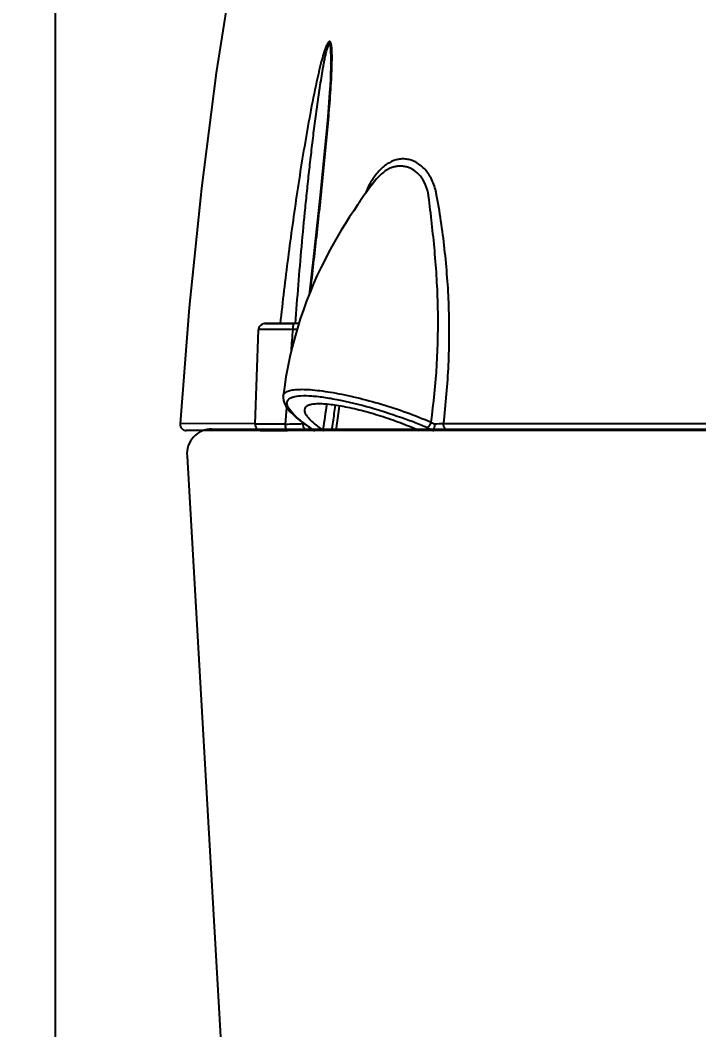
# Model space of a CAD drawing. Extents: x 2340 to 8415, y -46 to 2482.
# Drawn here: x 5773.8 to 5882.8, y 584.8 to 747.2 of the extents above; entities that cross this region are included whole.
import ezdxf

# ---------------------------------------------------------------- set-up
doc = ezdxf.new("R2010")
doc.units = 0
doc.header["$LTSCALE"] = 20
doc.header["$MEASUREMENT"] = 0
doc.layers.get('0').update_dxf_attribs({"linetype": 'CONTINUOUS'})
doc.layers.get('DEFPOINTS').update_dxf_attribs({"linetype": 'CONTINUOUS'})
for name, color, linetype in [('00_COMPONENTS', 7, 'CONTINUOUS'), ('1', 7, 'CONTINUOUS'), ('6', 6, 'CONTINUOUS')]:
    doc.layers.add(name, color=color, linetype=linetype)
doc.styles.get("Standard").update_dxf_attribs({"font": 'NanumGothic.ttf'})
doc.dimstyles.get("Standard").update_dxf_attribs({"dimtxt": 2.7, "dimasz": 2.5, "dimexe": 1.5, "dimexo": 1.5, "dimgap": 1.5, "dimtad": 1, "dimdec": 0, "dimlfac": 10, "dimzin": 0, "dimdsep": 46, "dimtxsty": 'Standard', "dimcen": 0, "dimclrt": 2, "dimadec": 0, "dimazin": 0, "dimtfac": 1, "dimtdec": 0, "dimtmove": 0, "dimatfit": 3, "dimfxl": 0, "dimtolj": 1, "dimtzin": 0, "dimarcsym": 0})

# ---------------------------------------------------------------- blocks, each defined once
blk = doc.blocks.new('*D16')
at = {"color": 3, "lineweight": -2}
for p, q in [((5849.24, 877.19), (5673.65, 877.19)), ((5678.65, 857.19), (5678.65, 321.19)), ((5833.2, 301.19), (5673.65, 301.19))]:
    blk.add_line(p, q, dxfattribs=at)
at = {"color": 3}
for points in [[(5675.32, 857.19), (5681.99, 857.19), (5678.65, 877.19)], [(5675.32, 321.19), (5681.99, 321.19), (5678.65, 301.19)]]:
    blk.add_solid(points, dxfattribs=at)
at = {"layer": 'DEFPOINTS', "color": 0}
for p in [(5850.74, 877.19), (5678.65, 301.19), (5834.7, 301.19)]:
    blk.add_point(p, dxfattribs=at)
at = {"color": 2, "insert": (5654.65, 589.19), "char_height": 26, "attachment_point": 5, "rotation": 90}
blk.add_mtext('\\A1;575', dxfattribs=at)
blk = doc.blocks.new('*D20')
at = {"color": 3, "lineweight": -2}
for p, q in [((6476.94, 698.18), (6476.94, 48.41)), ((5779.39, 299.69), (5779.39, 48.41)), ((5799.39, 53.41), (6456.94, 53.41))]:
    blk.add_line(p, q, dxfattribs=at)
at = {"color": 3}
for points in [[(5799.39, 56.74), (5799.39, 50.08), (5779.39, 53.41)], [(6456.94, 56.74), (6456.94, 50.08), (6476.94, 53.41)]]:
    blk.add_solid(points, dxfattribs=at)
at = {"layer": 'DEFPOINTS', "color": 0}
for p in [(6476.94, 699.68), (5779.39, 301.19), (6476.94, 53.41)]:
    blk.add_point(p, dxfattribs=at)
at = {"color": 2, "insert": (6128.16, 77.47), "char_height": 26, "attachment_point": 5}
blk.add_mtext('\\A1;700', dxfattribs=at)
blk = doc.blocks.new('A$C7b8c0583')
at = {"layer": '00_COMPONENTS', "color": 7, "linetype": 'Continuous'}
for p, q in [((24.26, 59.07), (24.26, 59.07)), ((31.35, 40.23), (30.92, 39.67)), ((31.35, 40.23), (31.35, 40.23)), ((28.57, 36.38), (28.58, 36.39)), ((28.91, 36.89), (28.91, 36.89)), ((12.07, 1.07), (12.6, 16.27)), ((17.1, 17.24), (13.6, 17.24)), ((13.6, 17.24), (13.6, 17.24)), ((13.61, 17.24), (17.09, 17.24)), ((17.09, 17.24), (17.71, 17.24)), ((18.36, 17.24), (17.1, 17.24)), ((17.71, 17.24), (18.36, 17.24)), ((19.09, 17.24), (18.36, 17.24)), ((16.57, 5.58), (16.57, 5.59)), ((0, 1.11), (0, 1.11)), ((4.21, 0.04), (1, 0.04)), ((12.34, 0.04), (4.21, 0.04)), ((13.07, 0.04), (12.34, 0.04)), ((13.08, 0.04), (13.07, 0.04)), ((13.07, 0.04), (15.19, 0.04)), ((13.86, 0.04), (13.07, 0.04)), ((15.2, 0.04), (13.08, 0.04)), ((15.19, 0.04), (16.17, 0.04)), ((16.18, 0.04), (15.2, 0.04)), ((16.17, 0.04), (17.28, 0.04)), ((17.28, 0.04), (16.18, 0.04)), ((19.12, 0.04), (17.28, 0.04)), ((20.18, 0.04), (19.12, 0.04)), ((19.63, 0.04), (19.43, 0.04)), ((20.19, 0.04), (19.63, 0.04)), ((19.88, 1.18), (20.57, 0.68)), ((20.46, 0.04), (20.18, 0.04)), ((20.36, 0.04), (20.19, 0.04)), ((20.7, 0.04), (20.46, 0.04)), ((20.57, 0.68), (20.7, 0.6)), ((20.7, 0.6), (20.7, 0.6)), ((20.7, 0.6), (20.78, 0.54)), ((20.86, 0.04), (20.7, 0.04)), ((21.01, 0.04), (20.86, 0.04)), ((20.99, 0.36), (21, 0.35)), ((21.63, 0.04), (21.01, 0.04)), ((21.62, 0.04), (21.67, 0.04)), ((21.85, 0.04), (21.62, 0.04)), ((22.32, 0.04), (21.85, 0.04)), ((23.06, 0.04), (22.32, 0.04)), ((24.33, 0.04), (23.06, 0.04)), ((25.1, 0.04), (24.33, 0.04)), ((25.47, 0.04), (25.1, 0.04)), ((38.35, 0.04), (25.47, 0.04)), ((38.74, 0.04), (38.35, 0.04)), ((39.14, 0.04), (38.74, 0.04)), ((39.53, 0.04), (39.14, 0.04)), ((40.28, 0.04), (39.53, 0.04)), ((40.66, 0.04), (40.28, 0.04)), ((40.8, 0.04), (40.66, 0.04)), ((41.71, 0.04), (40.66, 0.04)), ((43.05, 0.04), (40.8, 0.04)), ((155.13, 0.04), (43.05, 0.04))]:
    blk.add_line(p, q, dxfattribs=at)
at = {"layer": '00_COMPONENTS', "color": 9, "linetype": 'Continuous'}
for p, q in [((18.16, 16.27), (12.6, 16.27)), ((18.8, 16.29), (18.16, 16.27)), ((16.93, 1.07), (17.15, 3.76)), ((12.06, 1.15), (0, 1.11)), ((16.93, 1.07), (12.07, 1.07)), ((19.8, 1.15), (19.81, 1.24)), ((19.95, 1.15), (19.8, 1.15)), ((22.96, 0.24), (22.95, 0.12))]:
    blk.add_line(p, q, dxfattribs=at)
at = {"layer": '00_COMPONENTS', "color": 7, "linetype": 'Continuous'}
for points in [[(28.08, 154.89), (23.73, 141.06), (19.41, 125.65), (15.44, 109.62), (11.84, 92.91), (8.62, 75.54), (5.82, 57.56), (3.43, 39), (1.46, 19.81), (0, 1.11)], [(24.26, 59.07), (24.24, 58.29), (24.21, 57.49), (24.17, 56.55), (24.11, 55.54), (24.04, 54.39), (23.92, 52.79), (23.8, 51.25), (23.63, 49.26), (23.24, 45.01), (22.52, 37.89), (21.49, 28.49), (20.73, 21.88)], [(30.92, 39.67), (30.46, 39.06), (30, 38.45), (29.55, 37.82)], [(29.55, 37.82), (29.11, 37.18), (28.91, 36.89)], [(28.58, 36.39), (27.92, 35.39), (27.26, 34.4), (26.6, 33.36), (25.92, 32.27), (25.25, 31.15), (24.59, 29.99), (23.94, 28.8), (23.3, 27.57), (22.67, 26.31), (22.06, 25.01), (21.46, 23.67), (20.89, 22.3), (20.35, 20.9), (19.83, 19.47), (19.33, 18), (18.87, 16.51), (18.43, 14.99), (18.03, 13.45), (17.66, 11.88), (17.33, 10.29), (17.03, 8.68), (16.77, 7.04), (16.57, 5.59)], [(28.91, 36.89), (28.83, 36.76), (28.72, 36.59), (28.6, 36.42), (28.57, 36.38)], [(16.57, 5.59), (16.55, 5.37), (16.62, 4.87), (16.78, 4.39), (17.03, 3.94), (17.34, 3.5), (17.72, 3.06), (18.17, 2.6), (18.68, 2.14), (19.25, 1.66), (19.88, 1.18)], [(25.1, 0.04), (25.51, 3.18), (25.64, 3.99)], [(20.78, 0.54), (20.86, 0.48), (20.92, 0.43), (20.97, 0.39), (20.99, 0.36)]]:
    blk.add_lwpolyline(points, dxfattribs=at)
at = {"layer": '00_COMPONENTS', "color": 9, "linetype": 'Continuous'}
for centre, radius, start, end in [((93.73, 12.1), 69.05, 157.668, 157.8475), ((43.19, 32.86), 14.41, 156.1952, 157.6707), ((28.91, 37.64), 1.18, 33.3877, 36.0675), ((33.35, 36.96), 6.65, 6.5157, 11.2082), ((31.84, 36.42), 9.52, 10.7205, 14.6609), ((289.42, -38.69), 269.28, 170.8213, 171.6881), ((213.16, -24.18), 190.33, 171.4529, 172.2712), ((28.17, 12.6), 14.05, 228.0984, 228.5056), ((-2.63, 769.88), 769.05, 271.45777, 271.67105), ((33.13, 18.61), 21.85, 231.1192, 233.411), ((20.87, 1.04), 1.08, 174.134, 184.0653), ((36.68, 23.42), 27.82, 233.4457, 235.4157), ((18.05, -3.59), 4.99, 53.7394, 55.4248), ((21.71, 0.99), 0.976, 214.1365, 224.2471), ((215.56, -24.51), 192.76, 172.2702, 172.6819), ((15.5, -54.38), 59.98, 66.8337, 68.9476), ((19.65, -44.55), 49.31, 65.9854, 66.7716), ((43.68, 9.41), 9.76, 246.0053, 252.0883), ((42.9, 5.53), 4.88, 238.2888, 246.4336), ((43.72, 9.5), 9.86, 252.0465, 252.7847), ((47.24, -95.94), 97.21, 92.8794, 93.7102)]:
    blk.add_arc(centre, radius, start, end, dxfattribs=at)
at = {"layer": '00_COMPONENTS', "color": 7, "linetype": 'Continuous'}
for centre, radius, start, end in [((13.6, 16.24), 1, 90, 178), ((1, 1.04), 1, 176.1939, 270), ((13.07, 1.04), 1, 178, 270), ((21.67, 0.9), 0.855, 241.447, 251.226), ((34.89, 17.35), 20.97, 233.3771, 235.2649), ((28.22, 7.71), 9.25, 235.2281, 236.0872), ((114.41, -10.7), 74.4, 170.9, 171.2241)]:
    blk.add_arc(centre, radius, start, end, dxfattribs=at)
at = {"layer": '00_COMPONENTS', "color": 9, "linetype": 'Continuous'}
for points, knots in [([(24.26, 59.07), (24.27, 59.32), (24.27, 59.82), (24.27, 60.44), (24.26, 60.92), (24.24, 61.28), (24.22, 61.63), (24.19, 61.9), (24.15, 62.1), (24.11, 62.22), (24.08, 62.32), (23.98, 62.36), (23.91, 62.27), (23.82, 62.12), (23.68, 61.75), (23.53, 61.19), (23.36, 60.47), (23.2, 59.73), (23.06, 58.98), (22.92, 58.22), (22.75, 57.21), (22.54, 55.94), (22.31, 54.4), (22.08, 52.87), (21.8, 50.81), (21.47, 48.24), (21.09, 45.15), (20.74, 42.06), (20.41, 38.96), (19.99, 34.83), (19.5, 29.66), (18.97, 23.45), (18.66, 19.31), (18.5, 17.24)], [0, 0, 0, 0, 0.015345, 0.030497, 0.037955, 0.045285, 0.052406, 0.059134, 0.062214, 0.064932, 0.067023, 0.068435, 0.070318, 0.072979, 0.079466, 0.094033, 0.10928, 0.124787, 0.140428, 0.156148, 0.171922, 0.203568, 0.235297, 0.267076, 0.298888, 0.36257, 0.426296, 0.490044, 0.5538, 0.61756, 0.745068, 0.872551, 1, 1, 1, 1]), ([(24.42, 60.62), (24.42, 60.83), (24.41, 61.15), (24.38, 61.57), (24.34, 61.86), (24.3, 62.13), (24.25, 62.34), (24.2, 62.47), (24.15, 62.55), (24.1, 62.61), (24, 62.63), (23.86, 62.53), (23.69, 62.28), (23.49, 61.83), (23.27, 61.24), (23.14, 60.82), (23.07, 60.6)], [0, 0, 0, 0, 0.14701, 0.217725, 0.285513, 0.348865, 0.405065, 0.429158, 0.449703, 0.466521, 0.481099, 0.516101, 0.56738, 0.698296, 0.845674, 1, 1, 1, 1]), ([(22.71, 59.31), (22.26, 57.62), (21.51, 54.17), (20.53, 48.96), (19.64, 43.71), (18.54, 36.67), (17.33, 27.85), (16.48, 20.78), (16.09, 17.24)], [0, 0, 0, 0, 0.123307, 0.248124, 0.373337, 0.49868, 0.749413, 1, 1, 1, 1]), ([(24.37, 57.56), (24.37, 57.73), (24.4, 58.43), (24.42, 59.13), (24.43, 59.65)], [0, 0, 0, 0, 0.252518, 1, 1, 1, 1]), ([(20.96, 22.46), (21.3, 25.41), (21.97, 31.29), (22.92, 40.09), (23.64, 47.41), (24.12, 53.23), (24.31, 56.12), (24.37, 57.56)], [0, 0, 0, 0, 0.25203, 0.503435, 0.753566, 0.877614, 1, 1, 1, 1]), ([(41.05, 38.82), (40.86, 39.53), (40.36, 40.81), (39.17, 42.35), (37.98, 43.21), (36.98, 43.58), (36.36, 43.69), (35.86, 43.73), (35.36, 43.7), (34.47, 43.53), (33.2, 42.94), (31.83, 41.73), (31.08, 40.68), (30.74, 40.1)], [0, 0, 0, 0, 0.154209, 0.287973, 0.405127, 0.459503, 0.51232, 0.538455, 0.564708, 0.617877, 0.729697, 0.855552, 1, 1, 1, 1]), ([(39.87, 38.25), (39.76, 38.84), (39.39, 39.92), (38.46, 41.22), (37.52, 41.99), (36.71, 42.36), (36.2, 42.48), (35.78, 42.53), (35.37, 42.58), (34.86, 42.52), (34.24, 42.4), (32.91, 41.88), (31.97, 41.01), (31.35, 40.23)], [0, 0, 0, 0, 0.156005, 0.291824, 0.411589, 0.4675, 0.522167, 0.549321, 0.575843, 0.629627, 0.683421, 0.739667, 1, 1, 1, 1]), ([(30.74, 40.1), (30.67, 39.99), (30.4, 39.52), (30.17, 39.05), (30.01, 38.68)], [0, 0, 0, 0, 0.242604, 1, 1, 1, 1]), ([(40.34, 1.38), (41.23, 7.5), (41.77, 16.75), (41.02, 28.87), (40.32, 34.79), (39.96, 37.71)], [0, 0, 0, 0, 0.508972, 0.757888, 1, 1, 1, 1]), ([(42.36, 1.14), (42.75, 4.29), (43.29, 10.58), (43.34, 19.99), (42.64, 29.2), (41.75, 35.24), (41.19, 38.19)], [0, 0, 0, 0, 0.255613, 0.508919, 0.757844, 1, 1, 1, 1]), ([(28.84, 36.75), (28.85, 36.76), (28.86, 36.81), (28.89, 36.85), (28.91, 36.89)], [0, 0, 0, 0, 0.224412, 1, 1, 1, 1]), ([(18.16, 16.27), (18.16, 16.4), (18.17, 16.63), (18.21, 16.93), (18.25, 17.12), (18.32, 17.24), (18.36, 17.24)], [0, 0, 0, 0, 0.368485, 0.681833, 0.896986, 1, 1, 1, 1]), ([(16.57, 5.59), (16.59, 5.74), (16.73, 6.05), (17.21, 6.36), (17.91, 6.56), (18.84, 6.67), (20, 6.68), (21.37, 6.6), (22.93, 6.41), (25.29, 6.04), (28.48, 5.36), (32.43, 4.3), (36.43, 2.99), (39.06, 1.95), (40.34, 1.38)], [0, 0, 0, 0, 0.017381, 0.038473, 0.066877, 0.104159, 0.150782, 0.206245, 0.269566, 0.339403, 0.493807, 0.660682, 0.831934, 1, 1, 1, 1]), ([(17.2, 4.28), (17.18, 4.4), (17.18, 4.65), (17.36, 4.99), (17.69, 5.26), (17.97, 5.37), (18.13, 5.43)], [0, 0, 0, 0, 0.22616, 0.443048, 0.691124, 1, 1, 1, 1]), ([(18.13, 5.43), (18.53, 5.56), (19.55, 5.68), (21.29, 5.64), (23.43, 5.38), (26.85, 4.76), (31.46, 3.57), (35.17, 2.32), (37.05, 1.6)], [0, 0, 0, 0, 0.065304, 0.155485, 0.268002, 0.397808, 0.690542, 1, 1, 1, 1]), ([(18.79, 2.14), (18.39, 2.5), (17.76, 3.12), (17.26, 3.92), (17.2, 4.28)], [0, 0, 0, 0, 0.594434, 1, 1, 1, 1]), ([(19.42, 1.6), (19.37, 1.64), (19.18, 1.8), (18.99, 1.95), (18.86, 2.07)], [0, 0, 0, 0, 0.258624, 1, 1, 1, 1]), ([(17.28, 0.04), (17.23, 0.04), (17.11, 0.14), (17.01, 0.37), (16.95, 0.7), (16.93, 0.94), (16.93, 1.07)], [0, 0, 0, 0, 0.137025, 0.35723, 0.657562, 1, 1, 1, 1]), ([(20.08, 0.31), (19.96, 0.44), (19.83, 0.66), (19.8, 0.9), (19.79, 0.97)], [0, 0, 0, 0, 0.743754, 1, 1, 1, 1]), ([(21.39, 0.09), (21.37, 0.11), (21.25, 0.24), (21.12, 0.35), (21, 0.43)], [0, 0, 0, 0, 0.202761, 1, 1, 1, 1]), ([(40.34, 1.38), (40.26, 1.2), (40.11, 0.9), (39.9, 0.61), (39.78, 0.53)], [0, 0, 0, 0, 0.573706, 1, 1, 1, 1]), ([(43.05, 0.04), (42.95, 0.04), (42.74, 0.11), (42.51, 0.37), (42.37, 0.73), (42.35, 1.01), (42.36, 1.14)], [0, 0, 0, 0, 0.20528, 0.440762, 0.711427, 1, 1, 1, 1]), ([(155.07, 1.07), (135.19, 1.07), (97.62, 1.08), (60.05, 1.13), (42.36, 1.14)], [0, 0, 0, 0, 0.529222, 1, 1, 1, 1])]:
    blk.add_open_spline(points, degree=3, knots=knots, dxfattribs=at)
for points in [[(23.07, 60.6), (22.94, 60.18), (22.82, 59.75), (22.71, 59.31)], [(24.43, 59.65), (24.43, 59.97), (24.43, 60.3), (24.42, 60.62)], [(17.89, 12.85), (17.98, 13.99), (18.07, 15.13), (18.16, 16.27)], [(20.37, 0.11), (20.26, 0.16), (20.16, 0.22), (20.08, 0.31)], [(20.7, 0.04), (20.59, 0.04), (20.47, 0.06), (20.37, 0.11)], [(20.7, 0.6), (20.75, 0.56), (20.82, 0.53), (20.88, 0.51)], [(21.52, 0.05), (21.33, 0.08), (21.14, 0.17), (21.01, 0.31)], [(39.78, 0.53), (39.76, 0.52), (39.74, 0.5), (39.72, 0.49)]]:
    blk.add_open_spline(points, degree=3, dxfattribs=at)
at = {"layer": '00_COMPONENTS', "color": 7, "linetype": 'Continuous'}
for points, knots in [([(19.99, 3.4), (19.97, 3.19), (20.14, 2.66), (20.47, 2.25), (20.68, 2.02)], [0, 0, 0, 0, 0.411244, 1, 1, 1, 1]), ([(38.39, 0.02), (37.4, 0.47), (35.37, 1.31), (32.27, 2.37), (29.21, 3.25), (26.74, 3.81), (24.92, 4.12), (23.71, 4.27), (22.65, 4.34), (21.75, 4.33), (21.03, 4.23), (20.48, 4.05), (20.11, 3.78), (20, 3.52), (19.99, 3.4)], [0, 0, 0, 0, 0.167916, 0.33926, 0.505945, 0.659796, 0.729287, 0.792272, 0.847462, 0.893756, 0.930925, 0.959494, 0.981269, 1, 1, 1, 1]), ([(20.68, 2.02), (20.79, 1.9), (21.31, 1.36), (21.91, 0.88), (22.38, 0.52)], [0, 0, 0, 0, 0.214129, 1, 1, 1, 1]), ([(21.39, 0.09), (21.41, 0.08), (21.46, 0.06), (21.52, 0.05), (21.56, 0.04)], [0, 0, 0, 0, 0.290929, 1, 1, 1, 1]), ([(40.66, 0.04), (40.69, 0.04), (40.74, 0.04), (40.8, 0.07), (40.8, 0.09)], [0, 0, 0, 0, 0.634107, 1, 1, 1, 1]), ([(40.8, 0.09), (40.81, 0.11), (40.84, 0.3), (40.86, 0.49), (40.89, 0.65)], [0, 0, 0, 0, 0.154019, 1, 1, 1, 1])]:
    blk.add_open_spline(points, degree=3, knots=knots, dxfattribs=at)
for points in [[(21, 0.35), (21.07, 0.27), (21.16, 0.2), (21.26, 0.14)], [(21.56, 0.04), (21.58, 0.04), (21.6, 0.04), (21.62, 0.04)]]:
    blk.add_open_spline(points, degree=3, dxfattribs=at)
blk = doc.blocks.new('*D27')
at = {"color": 3, "lineweight": -2}
for p, q in [((6015.86, 1256.01), (5595.34, 1256.01)), ((5600.34, 1236.01), (5600.34, 321.19)), ((5764.16, 301.19), (5595.34, 301.19))]:
    blk.add_line(p, q, dxfattribs=at)
at = {"color": 3}
for points in [[(5597.01, 1236.01), (5603.67, 1236.01), (5600.34, 1256.01)], [(5597.01, 321.19), (5603.67, 321.19), (5600.34, 301.19)]]:
    blk.add_solid(points, dxfattribs=at)
at = {"layer": 'DEFPOINTS', "color": 0}
for p in [(6017.36, 1256.01), (5600.34, 301.19), (5765.66, 301.19)]:
    blk.add_point(p, dxfattribs=at)
at = {"color": 2, "insert": (5572.65, 778.6), "char_height": 26, "attachment_point": 5, "rotation": 90}
blk.add_mtext('\\A1;{\\H1.25x;955}', dxfattribs=at)

msp = doc.modelspace()

# ---------------------------------------------------------------- linework, layer by layer
at = {"color": 7}
for p, q in [((5804.56, 681.44), (6467.94, 681.44)), ((5800.57, 677.1), (5808.97, 531.68))]:
    msp.add_line(p, q, dxfattribs=at)
at = {"layer": '1', "color": 7, "linetype": 'Continuous'}
msp.add_arc((5804.56, 677.44), 4, 90, 184.9483, dxfattribs=at)
at = {"layer": '6'}
msp.add_lwpolyline([(6779.39, 2226.23), (5779.39, 2226.23), (5779.39, 301.19), (7706.89, 301.19), (7706.89, 1326.19)], dxfattribs=at)

# ---------------------------------------------------------------- block references
msp.add_blockref('A$C7b8c0583', (5799.45, 681.15))

# ---------------------------------------------------------------- dimensions: what is measured, and where the dimension line sits
dim = msp.add_linear_dim(base=(5600.34, 301.19), p1=(6017.36, 1256.01), p2=(5765.66, 301.19), angle=90, text='{\\H1.25x;955}', dimstyle='Standard', override={"dimtxt": 26, "dimasz": 20, "dimexe": 5, "dimgap": 10, "dimlfac": 1, "dimzin": 12, "dimclrd": 3, "dimclre": 3, "dimazin": 2, "dimarcsym": 1})
dim.commit()
dim.dimension.update_dxf_attribs({"geometry": '*D27', "text_midpoint": (5572.65, 778.6)})
dim = msp.add_linear_dim(base=(5678.65, 301.19), p1=(5850.74, 877.19), p2=(5834.7, 301.19), angle=90, text='575', dimstyle='Standard', override={"dimtxt": 26, "dimasz": 20, "dimexe": 5, "dimgap": 10, "dimlfac": 1, "dimzin": 12, "dimclrd": 3, "dimclre": 3, "dimazin": 2, "dimarcsym": 1})
dim.commit()
dim.dimension.update_dxf_attribs({"geometry": '*D16', "text_midpoint": (5678.65, 589.19), "dimtype": 160})
dim = msp.add_linear_dim(base=(6476.94, 53.41), p1=(5779.39, 301.19), p2=(6476.94, 699.68), text='700', dimstyle='Standard', override={"dimtxt": 26, "dimasz": 20, "dimexe": 5, "dimgap": 10, "dimlfac": 1, "dimzin": 12, "dimclrd": 3, "dimclre": 3, "dimazin": 2, "dimarcsym": 1})
dim.commit()
dim.dimension.update_dxf_attribs({"geometry": '*D20', "text_midpoint": (6128.16, 53.41), "dimtype": 160})

doc.saveas('drawing.dxf')
